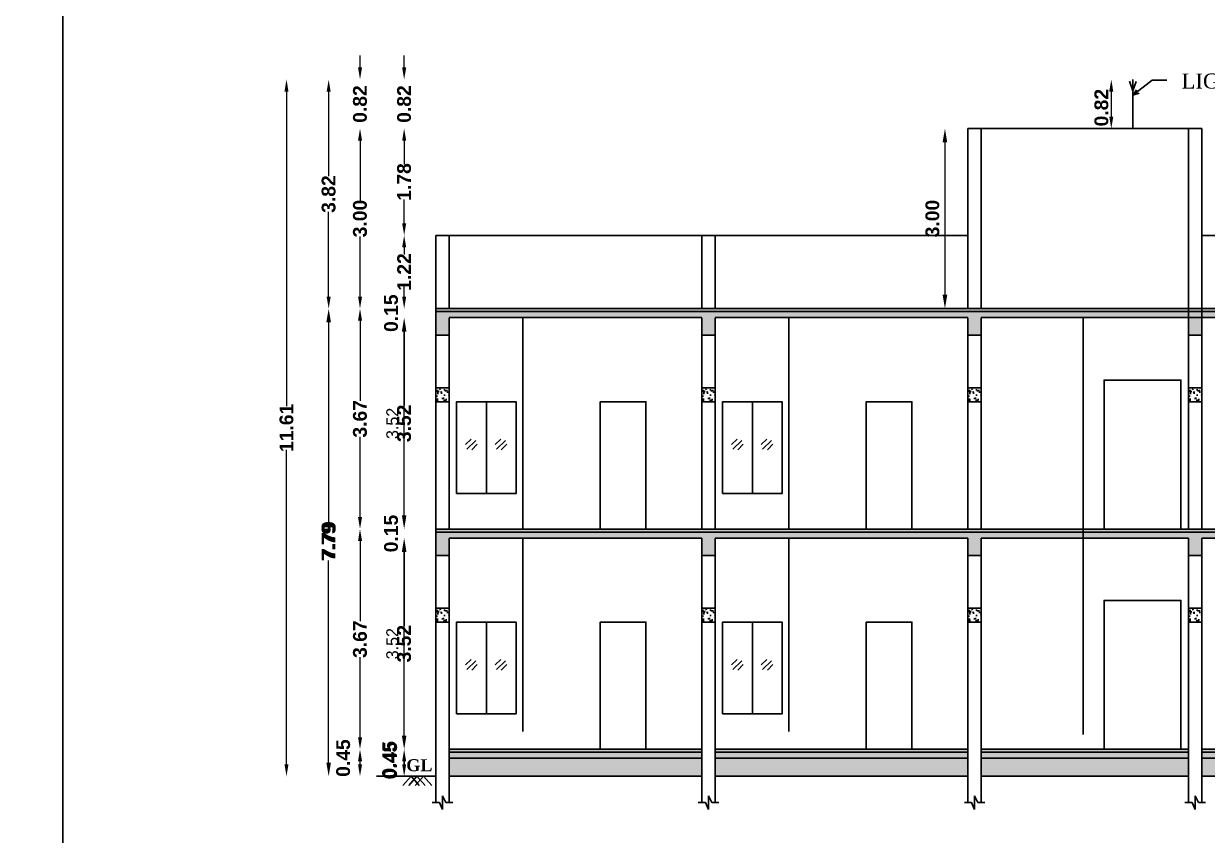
# Model space of a CAD drawing. Header units: metres. Extents: x 515 to 706, y -4 to 163.
# Drawn here: x 641.97 to 661.68, y 123.64 to 137.16 of the extents above; entities that cross this region are included whole.
import ezdxf

# ---------------------------------------------------------------- set-up
doc = ezdxf.new("R2010")
doc.units = ezdxf.units.M
doc.header["$MEASUREMENT"] = 0
doc.layers.add('BLK_4_FLR_0_REGULAR_ROOM_1', color=3, linetype='Continuous')
doc.layers.add('BLK_4_FLR_1_REGULAR_ROOM_1', color=3, linetype='Continuous')
doc.layers.add('BLK_4_HT_OF_BLDG', color=4, linetype='Continuous', lineweight=30)
doc.layers.add('BLK_4_PLINTH_HEIGHT', color=4, linetype='Continuous', lineweight=30)
doc.styles.add('ARIAL', font='arialbd.ttf', dxfattribs={"height": 0.23})
doc.styles.add('working', font='arialbd.ttf', dxfattribs={"height": 0.23})
doc.dimstyles.new('new model', dxfattribs={"dimtxt": 0.23, "dimasz": 0.2, "dimexe": 0.1, "dimexo": 0.1, "dimgap": 0, "dimtad": 0, "dimzin": 1, "dimdsep": 46, "dimtxsty": 'working', "dimcen": 0.09, "dimse1": 1, "dimse2": 1, "dimclrd": 256, "dimclrt": 256, "dimadec": 1, "dimazin": 0, "dimtfac": 1, "dimtofl": 0, "dimtmove": 0, "dimatfit": 3, "dimfxl": 0, "dimtolj": 1, "dimtzin": 0, "dimlwd": -1, "dimlwe": -1, "dimarcsym": 0})
doc.dimstyles.new('OPEN SPACE', dxfattribs={"dimtxt": 0.23, "dimasz": 0.23, "dimexe": 0.1875, "dimexo": 0.0625, "dimgap": 0.09, "dimtad": 3, "dimzin": 0, "dimdsep": 46, "dimtxsty": 'ARIAL', "dimcen": 0.09, "dimse1": 1, "dimse2": 1, "dimclrd": 256, "dimclre": 256, "dimadec": 0, "dimazin": 0, "dimtfac": 0.5, "dimtix": 1, "dimtmove": 0, "dimatfit": 3, "dimfxl": 0, "dimtolj": 1, "dimtzin": 0, "dimarcsym": 0})
doc.dimstyles.new('Standard$0', dxfattribs={"dimtxt": 0.2, "dimasz": 0.23, "dimexe": 0.1805, "dimexo": 0.0625, "dimgap": 0.0955, "dimtad": 1, "dimzin": 0, "dimdsep": 46, "dimtxsty": 'Standard', "dimcen": 0, "dimdle": 440, "dimse1": 1, "dimse2": 1, "dimclrd": 256, "dimclrt": 256, "dimadec": 0, "dimazin": 0, "dimtfac": 1, "dimtofl": 0, "dimtmove": 0, "dimatfit": 3, "dimfxl": 0, "dimtolj": 1, "dimarcsym": 0})

# ---------------------------------------------------------------- blocks, each defined once
blk = doc.blocks.new('*D140')
at = {"layer": 'BLK_4_HT_OF_BLDG', "color": 5, "lineweight": -2}
for p, q in [((647.046, 132.185), (647.046, 128.947)), ((647.046, 124.853), (647.046, 128.171))]:
    blk.add_line(p, q, dxfattribs=at)
at = {"layer": 'BLK_4_HT_OF_BLDG', "color": 5, "lineweight": 40}
for points in [[(647.084, 132.185), (647.007, 132.185), (647.046, 132.415)], [(647.084, 124.853), (647.008, 124.853), (647.046, 124.623)]]:
    blk.add_solid(points, dxfattribs=at)
at = {"layer": 'Defpoints', "color": 0, "lineweight": 40}
for p in [(647.046, 132.415), (649.054, 132.415), (649.054, 124.623)]:
    blk.add_point(p, dxfattribs=at)
at = {"layer": 'BLK_4_HT_OF_BLDG', "color": 5, "insert": (647.046, 128.559), "char_height": 0.23, "attachment_point": 5, "rotation": 90.002, "style": 'ARIAL'}
blk.add_mtext('\\A1;7.79', dxfattribs=at)
blk = doc.blocks.new('*D141')
at = {"layer": 'BLK_4_PLINTH_HEIGHT'}
blk.add_line((648.303, 124.823), (648.303, 124.873), dxfattribs=at)
at = {"layer": 'BLK_4_PLINTH_HEIGHT', "lineweight": 40}
for points in [[(648.27, 124.873), (648.336, 124.873), (648.303, 125.073)], [(648.27, 124.823), (648.336, 124.823), (648.303, 124.623)]]:
    blk.add_solid(points, dxfattribs=at)
at = {"layer": 'Defpoints', "color": 0, "lineweight": 40}
for p in [(648.303, 125.073), (649.054, 125.073), (649.054, 124.623)]:
    blk.add_point(p, dxfattribs=at)
at = {"layer": 'BLK_4_PLINTH_HEIGHT', "lineweight": 30, "insert": (648.055, 124.898), "char_height": 0.23, "attachment_point": 5, "rotation": 90, "style": 'working'}
blk.add_mtext('\\A1;0.45', dxfattribs=at)
blk = doc.blocks.new('*D31')
at = {"layer": 'BLK_4_FLR_0_REGULAR_ROOM_1', "lineweight": -2}
blk.add_line((648.303, 125.303), (648.303, 128.363), dxfattribs=at)
at = {"layer": 'BLK_4_FLR_0_REGULAR_ROOM_1', "lineweight": 40}
for points in [[(648.265, 128.363), (648.341, 128.363), (648.303, 128.593)], [(648.265, 125.303), (648.341, 125.303), (648.303, 125.073)]]:
    blk.add_solid(points, dxfattribs=at)
at = {"layer": 'Defpoints', "color": 0, "lineweight": 40}
for p in [(648.303, 128.593), (648.303, 128.593), (648.303, 125.073)]:
    blk.add_point(p, dxfattribs=at)
at = {"layer": 'BLK_4_FLR_0_REGULAR_ROOM_1', "lineweight": 30, "insert": (648.107, 126.833), "char_height": 0.2, "attachment_point": 5, "rotation": 90}
blk.add_mtext('\\A1;3.52', dxfattribs=at)
blk = doc.blocks.new('*D32')
at = {"layer": 'BLK_4_FLR_1_REGULAR_ROOM_1', "lineweight": -2}
blk.add_line((648.303, 128.973), (648.303, 132.033), dxfattribs=at)
at = {"layer": 'BLK_4_FLR_1_REGULAR_ROOM_1', "lineweight": 40}
for points in [[(648.265, 132.033), (648.341, 132.033), (648.303, 132.263)], [(648.265, 128.973), (648.341, 128.973), (648.303, 128.743)]]:
    blk.add_solid(points, dxfattribs=at)
at = {"layer": 'Defpoints', "color": 0, "lineweight": 40}
for p in [(648.303, 132.263), (648.303, 132.263), (648.303, 128.743)]:
    blk.add_point(p, dxfattribs=at)
at = {"layer": 'BLK_4_FLR_1_REGULAR_ROOM_1', "lineweight": 30, "insert": (648.107, 130.503), "char_height": 0.2, "attachment_point": 5, "rotation": 90}
blk.add_mtext('\\A1;3.52', dxfattribs=at)
blk = doc.blocks.new('*D805')
blk.add_line((660.079, 136.032), (660.079, 135.615))
at = {"lineweight": 40}
for points in [[(660.045, 136.032), (660.112, 136.032), (660.079, 136.232)], [(660.045, 135.615), (660.112, 135.615), (660.079, 135.415)]]:
    blk.add_solid(points, dxfattribs=at)
at = {"layer": 'Defpoints', "color": 0, "lineweight": 40}
for p in [(660.437, 136.232), (660.079, 135.415), (660.437, 135.415)]:
    blk.add_point(p, dxfattribs=at)
at = {"lineweight": 30, "insert": (659.915, 135.763), "char_height": 0.23, "attachment_point": 5, "rotation": 90, "style": 'working'}
blk.add_mtext('\\A1;0.82', dxfattribs=at)
blk = doc.blocks.new('*D806')
blk.add_line((648.303, 124.823), (648.303, 124.873))
at = {"lineweight": 40}
for points in [[(648.27, 124.873), (648.337, 124.873), (648.303, 125.073)], [(648.27, 124.823), (648.337, 124.823), (648.303, 124.623)]]:
    blk.add_solid(points, dxfattribs=at)
at = {"layer": 'Defpoints', "color": 0, "lineweight": 40}
for p in [(648.303, 125.073), (649.055, 125.073), (649.055, 124.623)]:
    blk.add_point(p, dxfattribs=at)
at = {"lineweight": 30, "insert": (648.071, 124.885), "char_height": 0.23, "attachment_point": 5, "rotation": 90, "style": 'working'}
blk.add_mtext('\\A1;0.45', dxfattribs=at)
blk = doc.blocks.new('*D807')
for p, q in [((648.303, 128.393), (648.303, 127.132)), ((648.303, 125.273), (648.303, 126.535))]:
    blk.add_line(p, q)
at = {"lineweight": 40}
for points in [[(648.27, 128.393), (648.337, 128.393), (648.303, 128.593)], [(648.27, 125.273), (648.337, 125.273), (648.303, 125.073)]]:
    blk.add_solid(points, dxfattribs=at)
at = {"layer": 'Defpoints', "color": 0, "lineweight": 40}
for p in [(648.303, 128.593), (649.055, 128.593), (649.055, 125.073)]:
    blk.add_point(p, dxfattribs=at)
at = {"lineweight": 30, "insert": (648.303, 126.833), "char_height": 0.23, "attachment_point": 5, "rotation": 90, "style": 'working'}
blk.add_mtext('\\A1;3.52', dxfattribs=at)
blk = doc.blocks.new('*D808')
for p, q in [((648.303, 128.943), (648.303, 129.143)), ((648.303, 128.393), (648.303, 128.193))]:
    blk.add_line(p, q)
at = {"lineweight": 40}
for points in [[(648.27, 128.943), (648.337, 128.943), (648.303, 128.743)], [(648.27, 128.393), (648.337, 128.393), (648.303, 128.593)]]:
    blk.add_solid(points, dxfattribs=at)
at = {"layer": 'Defpoints', "color": 0, "lineweight": 40}
for p in [(648.303, 128.743), (648.831, 128.743), (649.055, 128.593)]:
    blk.add_point(p, dxfattribs=at)
at = {"lineweight": 30, "insert": (648.086, 128.668), "char_height": 0.23, "attachment_point": 5, "rotation": 90, "style": 'working'}
blk.add_mtext('\\A1;0.15', dxfattribs=at)
blk = doc.blocks.new('*D809')
for p, q in [((648.303, 132.063), (648.303, 130.802)), ((648.303, 128.943), (648.303, 130.205))]:
    blk.add_line(p, q)
at = {"lineweight": 40}
for points in [[(648.27, 132.063), (648.337, 132.063), (648.303, 132.263)], [(648.27, 128.943), (648.337, 128.943), (648.303, 128.743)]]:
    blk.add_solid(points, dxfattribs=at)
at = {"layer": 'Defpoints', "color": 0, "lineweight": 40}
for p in [(648.303, 132.263), (649.055, 132.263), (648.831, 128.743)]:
    blk.add_point(p, dxfattribs=at)
at = {"lineweight": 30, "insert": (648.303, 130.503), "char_height": 0.23, "attachment_point": 5, "rotation": 90, "style": 'working'}
blk.add_mtext('\\A1;3.52', dxfattribs=at)
blk = doc.blocks.new('*D810')
for p, q in [((648.303, 132.615), (648.303, 132.815)), ((648.303, 132.063), (648.303, 131.863))]:
    blk.add_line(p, q)
at = {"lineweight": 40}
for points in [[(648.27, 132.615), (648.337, 132.615), (648.303, 132.415)], [(648.27, 132.063), (648.337, 132.063), (648.303, 132.263)]]:
    blk.add_solid(points, dxfattribs=at)
at = {"layer": 'Defpoints', "color": 0, "lineweight": 40}
for p in [(648.303, 132.415), (649.055, 132.415), (649.055, 132.263)]:
    blk.add_point(p, dxfattribs=at)
at = {"lineweight": 30, "insert": (648.086, 132.339), "char_height": 0.23, "attachment_point": 5, "rotation": 90, "style": 'working'}
blk.add_mtext('\\A1;0.15', dxfattribs=at)
blk = doc.blocks.new('*D811')
for p, q in [((648.303, 133.435), (648.303, 133.317)), ((648.303, 132.615), (648.303, 132.733))]:
    blk.add_line(p, q)
at = {"lineweight": 40}
for points in [[(648.27, 133.435), (648.337, 133.435), (648.303, 133.635)], [(648.27, 132.615), (648.337, 132.615), (648.303, 132.415)]]:
    blk.add_solid(points, dxfattribs=at)
at = {"layer": 'Defpoints', "color": 0, "lineweight": 40}
for p in [(648.303, 133.635), (649.055, 133.635), (649.055, 132.415)]:
    blk.add_point(p, dxfattribs=at)
at = {"lineweight": 30, "insert": (648.303, 133.025), "char_height": 0.23, "attachment_point": 5, "rotation": 90, "style": 'working'}
blk.add_mtext('\\A1;1.22', dxfattribs=at)
blk = doc.blocks.new('*D812')
for p, q in [((648.303, 135.215), (648.303, 134.818)), ((648.303, 133.835), (648.303, 134.232))]:
    blk.add_line(p, q)
at = {"lineweight": 40}
for points in [[(648.27, 135.215), (648.337, 135.215), (648.303, 135.415)], [(648.27, 133.835), (648.337, 133.835), (648.303, 133.635)]]:
    blk.add_solid(points, dxfattribs=at)
at = {"layer": 'Defpoints', "color": 0, "lineweight": 40}
for p in [(648.303, 135.415), (657.691, 135.415), (649.055, 133.635)]:
    blk.add_point(p, dxfattribs=at)
at = {"lineweight": 30, "insert": (648.303, 134.525), "char_height": 0.23, "attachment_point": 5, "rotation": 90, "style": 'working'}
blk.add_mtext('\\A1;1.78', dxfattribs=at)
blk = doc.blocks.new('*D813')
for p, q in [((648.303, 136.432), (648.303, 136.632)), ((648.303, 135.215), (648.303, 135.015))]:
    blk.add_line(p, q)
at = {"lineweight": 40}
for points in [[(648.27, 136.432), (648.337, 136.432), (648.303, 136.232)], [(648.27, 135.215), (648.337, 135.215), (648.303, 135.415)]]:
    blk.add_solid(points, dxfattribs=at)
at = {"layer": 'Defpoints', "color": 0, "lineweight": 40}
for p in [(648.303, 136.232), (660.437, 136.232), (657.691, 135.415)]:
    blk.add_point(p, dxfattribs=at)
at = {"lineweight": 30, "insert": (648.303, 135.823), "char_height": 0.23, "attachment_point": 5, "rotation": 90, "style": 'working'}
blk.add_mtext('\\A1;0.82', dxfattribs=at)
blk = doc.blocks.new('*D814')
blk.add_line((647.568, 124.823), (647.568, 124.873))
at = {"lineweight": 40}
for points in [[(647.535, 124.873), (647.602, 124.873), (647.568, 125.073)], [(647.535, 124.823), (647.602, 124.823), (647.568, 124.623)]]:
    blk.add_solid(points, dxfattribs=at)
at = {"layer": 'Defpoints', "color": 0, "lineweight": 40}
for p in [(647.568, 125.073), (657.915, 125.073), (657.915, 124.623)]:
    blk.add_point(p, dxfattribs=at)
at = {"lineweight": 30, "insert": (647.288, 124.927), "char_height": 0.23, "attachment_point": 5, "rotation": 90, "style": 'working'}
blk.add_mtext('\\A1;0.45', dxfattribs=at)
blk = doc.blocks.new('*D815')
for p, q in [((647.568, 128.543), (647.568, 127.208)), ((647.568, 125.273), (647.568, 126.609))]:
    blk.add_line(p, q)
at = {"lineweight": 40}
for points in [[(647.535, 128.543), (647.602, 128.543), (647.568, 128.743)], [(647.535, 125.273), (647.602, 125.273), (647.568, 125.073)]]:
    blk.add_solid(points, dxfattribs=at)
at = {"layer": 'Defpoints', "color": 0, "lineweight": 40}
for p in [(647.568, 128.743), (649.055, 128.743), (657.915, 125.073)]:
    blk.add_point(p, dxfattribs=at)
at = {"lineweight": 30, "insert": (647.568, 126.908), "char_height": 0.23, "attachment_point": 5, "rotation": 90, "style": 'working'}
blk.add_mtext('\\A1;3.67', dxfattribs=at)
blk = doc.blocks.new('*D816')
for p, q in [((647.568, 132.215), (647.568, 130.879)), ((647.568, 128.943), (647.568, 130.28))]:
    blk.add_line(p, q)
at = {"lineweight": 40}
for points in [[(647.535, 132.215), (647.602, 132.215), (647.568, 132.415)], [(647.535, 128.943), (647.602, 128.943), (647.568, 128.743)]]:
    blk.add_solid(points, dxfattribs=at)
at = {"layer": 'Defpoints', "color": 0, "lineweight": 40}
for p in [(647.568, 132.415), (649.055, 132.415), (649.055, 128.743)]:
    blk.add_point(p, dxfattribs=at)
at = {"lineweight": 30, "insert": (647.568, 130.579), "char_height": 0.23, "attachment_point": 5, "rotation": 90, "style": 'working'}
blk.add_mtext('\\A1;3.67', dxfattribs=at)
blk = doc.blocks.new('*D817')
for p, q in [((647.568, 135.215), (647.568, 134.214)), ((647.568, 132.615), (647.568, 133.616))]:
    blk.add_line(p, q)
at = {"lineweight": 40}
for points in [[(647.535, 135.215), (647.602, 135.215), (647.568, 135.415)], [(647.535, 132.615), (647.602, 132.615), (647.568, 132.415)]]:
    blk.add_solid(points, dxfattribs=at)
at = {"layer": 'Defpoints', "color": 0, "lineweight": 40}
for p in [(647.568, 135.415), (657.691, 135.415), (649.055, 132.415)]:
    blk.add_point(p, dxfattribs=at)
at = {"lineweight": 30, "insert": (647.568, 133.915), "char_height": 0.23, "attachment_point": 5, "rotation": 90, "style": 'working'}
blk.add_mtext('\\A1;3.00', dxfattribs=at)
blk = doc.blocks.new('*D818')
for p, q in [((647.568, 136.432), (647.568, 136.632)), ((647.568, 135.215), (647.568, 135.015))]:
    blk.add_line(p, q)
at = {"lineweight": 40}
for points in [[(647.535, 136.432), (647.602, 136.432), (647.568, 136.232)], [(647.535, 135.215), (647.602, 135.215), (647.568, 135.415)]]:
    blk.add_solid(points, dxfattribs=at)
at = {"layer": 'Defpoints', "color": 0, "lineweight": 40}
for p in [(647.568, 136.232), (660.437, 136.232), (657.691, 135.415)]:
    blk.add_point(p, dxfattribs=at)
at = {"lineweight": 30, "insert": (647.568, 135.823), "char_height": 0.23, "attachment_point": 5, "rotation": 90, "style": 'working'}
blk.add_mtext('\\A1;0.82', dxfattribs=at)
blk = doc.blocks.new('*D597')
for p, q in [((647.046, 132.215), (647.046, 128.818)), ((647.046, 124.823), (647.046, 128.221))]:
    blk.add_line(p, q)
at = {"lineweight": 40}
for points in [[(647.013, 132.215), (647.079, 132.215), (647.046, 132.415)], [(647.013, 124.823), (647.079, 124.823), (647.046, 124.623)]]:
    blk.add_solid(points, dxfattribs=at)
at = {"layer": 'Defpoints', "color": 0, "lineweight": 40}
for p in [(649.055, 132.415), (647.046, 124.623), (649.055, 124.623)]:
    blk.add_point(p, dxfattribs=at)
at = {"lineweight": 30, "insert": (647.046, 128.519), "char_height": 0.23, "attachment_point": 5, "rotation": 90, "style": 'working'}
blk.add_mtext('\\A1;7.79', dxfattribs=at)
blk = doc.blocks.new('*D819')
for p, q in [((647.046, 136.032), (647.046, 134.622)), ((647.046, 132.615), (647.046, 134.025))]:
    blk.add_line(p, q)
at = {"lineweight": 40}
for points in [[(647.013, 136.032), (647.079, 136.032), (647.046, 136.232)], [(647.013, 132.615), (647.079, 132.615), (647.046, 132.415)]]:
    blk.add_solid(points, dxfattribs=at)
at = {"layer": 'Defpoints', "color": 0, "lineweight": 40}
for p in [(660.079, 136.232), (647.046, 132.415), (657.691, 132.415)]:
    blk.add_point(p, dxfattribs=at)
at = {"lineweight": 30, "insert": (647.046, 134.323), "char_height": 0.23, "attachment_point": 5, "rotation": 90, "style": 'working'}
blk.add_mtext('\\A1;3.82', dxfattribs=at)
blk = doc.blocks.new('*D820')
for p, q in [((646.344, 136.032), (646.344, 130.791)), ((646.344, 124.823), (646.344, 130.064))]:
    blk.add_line(p, q)
at = {"lineweight": 40}
for points in [[(646.31, 136.032), (646.377, 136.032), (646.344, 136.232)], [(646.31, 124.823), (646.377, 124.823), (646.344, 124.623)]]:
    blk.add_solid(points, dxfattribs=at)
at = {"layer": 'Defpoints', "color": 0, "lineweight": 40}
for p in [(660.437, 136.232), (646.344, 124.623), (660.437, 124.623)]:
    blk.add_point(p, dxfattribs=at)
at = {"lineweight": 30, "insert": (646.344, 130.428), "char_height": 0.23, "attachment_point": 5, "rotation": 90, "style": 'working'}
blk.add_mtext('\\A1;11.61', dxfattribs=at)
blk = doc.blocks.new('*D397')
at = {"lineweight": -2}
blk.add_line((657.309, 135.185), (657.309, 132.645), dxfattribs=at)
at = {"lineweight": 40}
for points in [[(657.27, 135.185), (657.347, 135.185), (657.309, 135.415)], [(657.27, 132.645), (657.347, 132.645), (657.309, 132.415)]]:
    blk.add_solid(points, dxfattribs=at)
at = {"layer": 'Defpoints', "color": 0, "lineweight": 40}
for p in [(657.691, 135.415), (657.309, 132.415), (657.691, 132.415)]:
    blk.add_point(p, dxfattribs=at)
at = {"color": 0, "lineweight": 30, "insert": (657.101, 133.915), "char_height": 0.23, "attachment_point": 5, "rotation": 90, "style": 'ARIAL'}
blk.add_mtext('\\A1;3.00', dxfattribs=at)

msp = doc.modelspace()

# ---------------------------------------------------------------- hatches: boundary and pattern name
at = {"lineweight": 30}
h = msp.add_hatch(color=256, dxfattribs=at)
h.dxf.hatch_style = 1
h.paths.add_polyline_path([(670.44837, 132.41499), (648.83105, 132.41499), (648.83105, 132.36499), (670.44837, 132.36499)])
h = msp.add_hatch(dxfattribs=at)
h.set_pattern_fill('AR-CONC', color=256, scale=0.001, style=0)
h.set_pattern_definition([(50, (-143.76198, 129.03788), (0.18218467, -0.015939086), [0.01905, -0.20955]), (355, (-143.76198, 129.03788), (-0.03524342, 0.191056845), [0.01524, -0.167640584]), (100.451445, (-143.7468, 129.03655), (0.146941247, 0.175117752), [0.01619001, -0.178090245]), (46.1842, (-143.76198, 129.08868), (0.27107904, -0.04204233), [0.028575, -0.314325]), (96.635558, (-143.7394, 129.08518), (0.23740413, 0.247426125), [0.02428502, -0.26713561]), (351.18415, (-143.76198, 129.08868), (0.23740413, 0.24742612), [0.02285997, -0.25145973]), (21, (-143.73658, 129.07598), (0.15161439, -0.102265198), [0.01905, -0.20955]), (326, (-143.73658, 129.07598), (0.06180203, 0.184187966), [0.01524, -0.16764]), (71.451445, (-143.72395, 129.06746), (0.21341642, 0.08192277), [0.01619001, -0.178089938]), (37.5, (-143.76198, 129.03788), (0.003088603, 0.084555039), [0, -0.165608, 0, -0.17018, 0, -0.168275]), (7.5, (-143.76198, 129.03788), (0.066819663, 0.100180575), [0, -0.097028, 0, -0.161798, 0, -0.064135]), (327.5, (-143.81862, 129.03788), (0.135590595, -0.005728744), [0, -0.0635, 0, -0.19812, 0, -0.26289]), (317.5, (-143.84402, 129.03788), (0.148129181, 0.025426491), [0, -0.08255, 0, -0.131572, 0, -0.18669])])
h.paths.add_polyline_path([(653.48467, 132.26499), (657.69105, 132.26499), (657.69105, 131.97151), (657.91467, 131.97151), (657.91467, 132.26499), (661.36475, 132.26499), (661.36475, 131.97151), (661.58837, 131.97151), (661.58837, 132.26499), (665.79475, 132.26499), (665.79475, 131.97151), (666.01837, 131.97151), (666.01837, 132.26499), (670.22475, 132.26499), (670.22475, 131.97151), (670.44837, 131.97151), (670.44837, 132.36499), (648.83105, 132.36499), (648.83105, 131.97151), (649.05467, 131.97151), (649.05467, 132.26499), (653.26105, 132.26499), (653.26105, 131.97151), (653.48467, 131.97151)])
h = msp.add_hatch(dxfattribs=at)
h.set_pattern_fill('AR-CONC', color=256, scale=0.001, style=0)
h.set_pattern_definition([(50, (-165.15568, 128.74114), (0.18218467, -0.015939086), [0.01905, -0.20955]), (355, (-165.15568, 128.74114), (-0.03524342, 0.191056845), [0.01524, -0.167640584]), (100.451445, (-165.1405, 128.73981), (0.146941247, 0.175117752), [0.01619001, -0.178090245]), (46.1842, (-165.15568, 128.79194), (0.27107904, -0.04204233), [0.028575, -0.314325]), (96.635558, (-165.1331, 128.78844), (0.23740413, 0.247426125), [0.02428502, -0.26713561]), (351.18415, (-165.15568, 128.79194), (0.23740413, 0.24742612), [0.02285997, -0.25145973]), (21, (-165.13028, 128.77924), (0.15161439, -0.102265198), [0.01905, -0.20955]), (326, (-165.13028, 128.77924), (0.06180203, 0.184187966), [0.01524, -0.16764]), (71.451445, (-165.11764, 128.77072), (0.21341642, 0.08192277), [0.01619001, -0.178089938]), (37.5, (-165.15568, 128.74114), (0.003088603, 0.084555039), [0, -0.165608, 0, -0.17018, 0, -0.168275]), (7.5, (-165.15568, 128.74114), (0.066819663, 0.100180575), [0, -0.097028, 0, -0.161798, 0, -0.064135]), (327.5, (-165.21232, 128.74114), (0.135590595, -0.005728744), [0, -0.0635, 0, -0.19812, 0, -0.26289]), (317.5, (-165.23772, 128.74114), (0.148129181, 0.025426491), [0, -0.08255, 0, -0.131572, 0, -0.18669])])
h.paths.add_polyline_path([(648.83105, 130.86324), (649.05467, 130.86324), (649.05467, 131.09324), (648.83105, 131.09324)])
h = msp.add_hatch(dxfattribs=at)
h.set_pattern_fill('AR-CONC', color=256, scale=0.001, style=0)
h.set_pattern_definition([(50, (-160.72568, 128.74114), (0.18218467, -0.015939086), [0.01905, -0.20955]), (355, (-160.72568, 128.74114), (-0.03524342, 0.191056845), [0.01524, -0.167640584]), (100.451445, (-160.7105, 128.73981), (0.146941247, 0.175117752), [0.01619001, -0.178090245]), (46.1842, (-160.72568, 128.79194), (0.27107904, -0.04204233), [0.028575, -0.314325]), (96.635558, (-160.7031, 128.78844), (0.23740413, 0.247426125), [0.02428502, -0.26713561]), (351.18415, (-160.72568, 128.79194), (0.23740413, 0.24742612), [0.02285997, -0.25145973]), (21, (-160.70028, 128.77924), (0.15161439, -0.102265198), [0.01905, -0.20955]), (326, (-160.70028, 128.77924), (0.06180203, 0.184187966), [0.01524, -0.16764]), (71.451445, (-160.68764, 128.77072), (0.21341642, 0.08192277), [0.01619001, -0.178089938]), (37.5, (-160.72568, 128.74114), (0.003088603, 0.084555039), [0, -0.165608, 0, -0.17018, 0, -0.168275]), (7.5, (-160.72568, 128.74114), (0.066819663, 0.100180575), [0, -0.097028, 0, -0.161798, 0, -0.064135]), (327.5, (-160.78232, 128.74114), (0.135590595, -0.005728744), [0, -0.0635, 0, -0.19812, 0, -0.26289]), (317.5, (-160.80772, 128.74114), (0.148129181, 0.025426491), [0, -0.08255, 0, -0.131572, 0, -0.18669])])
h.paths.add_polyline_path([(653.26105, 130.86324), (653.48467, 130.86324), (653.48467, 131.09324), (653.26105, 131.09324)])
h = msp.add_hatch(dxfattribs=at)
h.set_pattern_fill('AR-CONC', color=256, scale=0.001, style=0)
h.set_pattern_definition([(50, (-156.29568, 128.74114), (0.18218467, -0.015939086), [0.01905, -0.20955]), (355, (-156.29568, 128.74114), (-0.03524342, 0.191056845), [0.01524, -0.167640584]), (100.451445, (-156.2805, 128.73981), (0.146941247, 0.175117752), [0.01619001, -0.178090245]), (46.1842, (-156.29568, 128.79194), (0.27107904, -0.04204233), [0.028575, -0.314325]), (96.635558, (-156.2731, 128.78844), (0.23740413, 0.247426125), [0.02428502, -0.26713561]), (351.18415, (-156.29568, 128.79194), (0.23740413, 0.24742612), [0.02285997, -0.25145973]), (21, (-156.27028, 128.77924), (0.15161439, -0.102265198), [0.01905, -0.20955]), (326, (-156.27028, 128.77924), (0.06180203, 0.184187966), [0.01524, -0.16764]), (71.451445, (-156.25764, 128.77072), (0.21341642, 0.08192277), [0.01619001, -0.178089938]), (37.5, (-156.29568, 128.74114), (0.003088603, 0.084555039), [0, -0.165608, 0, -0.17018, 0, -0.168275]), (7.5, (-156.29568, 128.74114), (0.066819663, 0.100180575), [0, -0.097028, 0, -0.161798, 0, -0.064135]), (327.5, (-156.35232, 128.74114), (0.135590595, -0.005728744), [0, -0.0635, 0, -0.19812, 0, -0.26289]), (317.5, (-156.37772, 128.74114), (0.148129181, 0.025426491), [0, -0.08255, 0, -0.131572, 0, -0.18669])])
h.paths.add_polyline_path([(657.69105, 130.86324), (657.91467, 130.86324), (657.91467, 131.09324), (657.69105, 131.09324)])
h = msp.add_hatch(dxfattribs=at)
h.set_pattern_fill('AR-CONC', color=256, scale=0.001, style=0)
h.set_pattern_definition([(50, (-152.62198, 128.74114), (0.18218467, -0.015939086), [0.01905, -0.20955]), (355, (-152.62198, 128.74114), (-0.03524342, 0.191056845), [0.01524, -0.167640584]), (100.451445, (-152.6068, 128.73981), (0.146941247, 0.175117752), [0.01619001, -0.178090245]), (46.1842, (-152.62198, 128.79194), (0.27107904, -0.04204233), [0.028575, -0.314325]), (96.635558, (-152.5994, 128.78844), (0.23740413, 0.247426125), [0.02428502, -0.26713561]), (351.18415, (-152.62198, 128.79194), (0.23740413, 0.24742612), [0.02285997, -0.25145973]), (21, (-152.59658, 128.77924), (0.15161439, -0.102265198), [0.01905, -0.20955]), (326, (-152.59658, 128.77924), (0.06180203, 0.184187966), [0.01524, -0.16764]), (71.451445, (-152.58395, 128.77072), (0.21341642, 0.08192277), [0.01619001, -0.178089938]), (37.5, (-152.62198, 128.74114), (0.003088603, 0.084555039), [0, -0.165608, 0, -0.17018, 0, -0.168275]), (7.5, (-152.62198, 128.74114), (0.066819663, 0.100180575), [0, -0.097028, 0, -0.161798, 0, -0.064135]), (327.5, (-152.67862, 128.74114), (0.135590595, -0.005728744), [0, -0.0635, 0, -0.19812, 0, -0.26289]), (317.5, (-152.70402, 128.74114), (0.148129181, 0.025426491), [0, -0.08255, 0, -0.131572, 0, -0.18669])])
h.paths.add_polyline_path([(661.36475, 130.86324), (661.58837, 130.86324), (661.58837, 131.09324), (661.36475, 131.09324)])
h = msp.add_hatch(color=256, dxfattribs=at)
h.dxf.hatch_style = 1
h.paths.add_polyline_path([(670.44837, 128.74324), (648.83105, 128.74324), (648.83105, 128.69324), (670.44837, 128.69324)])
h = msp.add_hatch(dxfattribs=at)
h.set_pattern_fill('AR-CONC', color=256, scale=0.001, style=0)
h.set_pattern_definition([(50, (-143.76198, 125.36613), (0.18218467, -0.015939086), [0.01905, -0.20955]), (355, (-143.76198, 125.36613), (-0.03524342, 0.191056845), [0.01524, -0.167640584]), (100.451445, (-143.7468, 125.3648), (0.146941247, 0.175117752), [0.01619001, -0.178090245]), (46.1842, (-143.76198, 125.41693), (0.27107904, -0.04204233), [0.028575, -0.314325]), (96.635558, (-143.7394, 125.41343), (0.23740413, 0.247426125), [0.02428502, -0.26713561]), (351.18415, (-143.76198, 125.41693), (0.23740413, 0.24742612), [0.02285997, -0.25145973]), (21, (-143.73658, 125.40423), (0.15161439, -0.102265198), [0.01905, -0.20955]), (326, (-143.73658, 125.40423), (0.06180203, 0.184187966), [0.01524, -0.16764]), (71.451445, (-143.72395, 125.39571), (0.21341642, 0.08192277), [0.01619001, -0.178089938]), (37.5, (-143.76198, 125.36613), (0.003088603, 0.084555039), [0, -0.165608, 0, -0.17018, 0, -0.168275]), (7.5, (-143.76198, 125.36613), (0.066819663, 0.100180575), [0, -0.097028, 0, -0.161798, 0, -0.064135]), (327.5, (-143.81862, 125.36613), (0.135590595, -0.005728744), [0, -0.0635, 0, -0.19812, 0, -0.26289]), (317.5, (-143.84402, 125.36613), (0.148129181, 0.025426491), [0, -0.08255, 0, -0.131572, 0, -0.18669])])
h.paths.add_polyline_path([(653.26105, 128.29976), (653.48467, 128.29976), (653.48467, 128.59324), (657.69105, 128.59324), (657.69105, 128.29976), (657.91467, 128.29976), (657.91467, 128.59324), (661.36475, 128.59324), (661.36475, 128.29976), (661.58837, 128.29976), (661.58837, 128.59324), (665.79475, 128.59324), (665.79475, 128.29976), (666.01837, 128.29976), (666.01837, 128.59324), (670.22475, 128.59324), (670.22475, 128.29976), (670.44837, 128.29976), (670.44837, 128.69324), (648.83105, 128.69324), (648.83105, 128.29976), (649.05467, 128.29976), (649.05467, 128.59324), (653.26105, 128.59324)])
h = msp.add_hatch(dxfattribs=at)
h.set_pattern_fill('AR-CONC', color=256, scale=0.001, style=0)
h.set_pattern_definition([(50, (-165.15568, 125.07114), (0.18218467, -0.015939086), [0.01905, -0.20955]), (355, (-165.15568, 125.07114), (-0.03524342, 0.191056845), [0.01524, -0.167640584]), (100.451445, (-165.1405, 125.06981), (0.146941247, 0.175117752), [0.01619001, -0.178090245]), (46.1842, (-165.15568, 125.12194), (0.27107904, -0.04204233), [0.028575, -0.314325]), (96.635558, (-165.1331, 125.11844), (0.23740413, 0.247426125), [0.02428502, -0.26713561]), (351.18415, (-165.15568, 125.12194), (0.23740413, 0.24742612), [0.02285997, -0.25145973]), (21, (-165.13028, 125.10924), (0.15161439, -0.102265198), [0.01905, -0.20955]), (326, (-165.13028, 125.10924), (0.06180203, 0.184187966), [0.01524, -0.16764]), (71.451445, (-165.11764, 125.10072), (0.21341642, 0.08192277), [0.01619001, -0.178089938]), (37.5, (-165.15568, 125.07114), (0.003088603, 0.084555039), [0, -0.165608, 0, -0.17018, 0, -0.168275]), (7.5, (-165.15568, 125.07114), (0.066819663, 0.100180575), [0, -0.097028, 0, -0.161798, 0, -0.064135]), (327.5, (-165.21232, 125.07114), (0.135590595, -0.005728744), [0, -0.0635, 0, -0.19812, 0, -0.26289]), (317.5, (-165.23772, 125.07114), (0.148129181, 0.025426491), [0, -0.08255, 0, -0.131572, 0, -0.18669])])
h.paths.add_polyline_path([(648.83105, 127.19324), (649.05467, 127.19324), (649.05467, 127.42324), (648.83105, 127.42324)])
h = msp.add_hatch(dxfattribs=at)
h.set_pattern_fill('AR-CONC', color=256, scale=0.001, style=0)
h.set_pattern_definition([(50, (-160.72568, 125.07114), (0.18218467, -0.015939086), [0.01905, -0.20955]), (355, (-160.72568, 125.07114), (-0.03524342, 0.191056845), [0.01524, -0.167640584]), (100.451445, (-160.7105, 125.06981), (0.146941247, 0.175117752), [0.01619001, -0.178090245]), (46.1842, (-160.72568, 125.12194), (0.27107904, -0.04204233), [0.028575, -0.314325]), (96.635558, (-160.7031, 125.11844), (0.23740413, 0.247426125), [0.02428502, -0.26713561]), (351.18415, (-160.72568, 125.12194), (0.23740413, 0.24742612), [0.02285997, -0.25145973]), (21, (-160.70028, 125.10924), (0.15161439, -0.102265198), [0.01905, -0.20955]), (326, (-160.70028, 125.10924), (0.06180203, 0.184187966), [0.01524, -0.16764]), (71.451445, (-160.68764, 125.10072), (0.21341642, 0.08192277), [0.01619001, -0.178089938]), (37.5, (-160.72568, 125.07114), (0.003088603, 0.084555039), [0, -0.165608, 0, -0.17018, 0, -0.168275]), (7.5, (-160.72568, 125.07114), (0.066819663, 0.100180575), [0, -0.097028, 0, -0.161798, 0, -0.064135]), (327.5, (-160.78232, 125.07114), (0.135590595, -0.005728744), [0, -0.0635, 0, -0.19812, 0, -0.26289]), (317.5, (-160.80772, 125.07114), (0.148129181, 0.025426491), [0, -0.08255, 0, -0.131572, 0, -0.18669])])
h.paths.add_polyline_path([(653.26105, 127.19324), (653.48467, 127.19324), (653.48467, 127.42324), (653.26105, 127.42324)])
h = msp.add_hatch(dxfattribs=at)
h.set_pattern_fill('AR-CONC', color=256, scale=0.001, style=0)
h.set_pattern_definition([(50, (-156.29568, 125.07114), (0.18218467, -0.015939086), [0.01905, -0.20955]), (355, (-156.29568, 125.07114), (-0.03524342, 0.191056845), [0.01524, -0.167640584]), (100.451445, (-156.2805, 125.06981), (0.146941247, 0.175117752), [0.01619001, -0.178090245]), (46.1842, (-156.29568, 125.12194), (0.27107904, -0.04204233), [0.028575, -0.314325]), (96.635558, (-156.2731, 125.11844), (0.23740413, 0.247426125), [0.02428502, -0.26713561]), (351.18415, (-156.29568, 125.12194), (0.23740413, 0.24742612), [0.02285997, -0.25145973]), (21, (-156.27028, 125.10924), (0.15161439, -0.102265198), [0.01905, -0.20955]), (326, (-156.27028, 125.10924), (0.06180203, 0.184187966), [0.01524, -0.16764]), (71.451445, (-156.25764, 125.10072), (0.21341642, 0.08192277), [0.01619001, -0.178089938]), (37.5, (-156.29568, 125.07114), (0.003088603, 0.084555039), [0, -0.165608, 0, -0.17018, 0, -0.168275]), (7.5, (-156.29568, 125.07114), (0.066819663, 0.100180575), [0, -0.097028, 0, -0.161798, 0, -0.064135]), (327.5, (-156.35232, 125.07114), (0.135590595, -0.005728744), [0, -0.0635, 0, -0.19812, 0, -0.26289]), (317.5, (-156.37772, 125.07114), (0.148129181, 0.025426491), [0, -0.08255, 0, -0.131572, 0, -0.18669])])
h.paths.add_polyline_path([(657.69105, 127.19324), (657.91467, 127.19324), (657.91467, 127.42324), (657.69105, 127.42324)])
h = msp.add_hatch(dxfattribs=at)
h.set_pattern_fill('AR-CONC', color=256, scale=0.001, style=0)
h.set_pattern_definition([(50, (-152.62198, 125.07114), (0.18218467, -0.015939086), [0.01905, -0.20955]), (355, (-152.62198, 125.07114), (-0.03524342, 0.191056845), [0.01524, -0.167640584]), (100.451445, (-152.6068, 125.06981), (0.146941247, 0.175117752), [0.01619001, -0.178090245]), (46.1842, (-152.62198, 125.12194), (0.27107904, -0.04204233), [0.028575, -0.314325]), (96.635558, (-152.5994, 125.11844), (0.23740413, 0.247426125), [0.02428502, -0.26713561]), (351.18415, (-152.62198, 125.12194), (0.23740413, 0.24742612), [0.02285997, -0.25145973]), (21, (-152.59658, 125.10924), (0.15161439, -0.102265198), [0.01905, -0.20955]), (326, (-152.59658, 125.10924), (0.06180203, 0.184187966), [0.01524, -0.16764]), (71.451445, (-152.58395, 125.10072), (0.21341642, 0.08192277), [0.01619001, -0.178089938]), (37.5, (-152.62198, 125.07114), (0.003088603, 0.084555039), [0, -0.165608, 0, -0.17018, 0, -0.168275]), (7.5, (-152.62198, 125.07114), (0.066819663, 0.100180575), [0, -0.097028, 0, -0.161798, 0, -0.064135]), (327.5, (-152.67862, 125.07114), (0.135590595, -0.005728744), [0, -0.0635, 0, -0.19812, 0, -0.26289]), (317.5, (-152.70402, 125.07114), (0.148129181, 0.025426491), [0, -0.08255, 0, -0.131572, 0, -0.18669])])
h.paths.add_polyline_path([(661.36475, 127.19324), (661.58837, 127.19324), (661.58837, 127.42324), (661.36475, 127.42324)])
h = msp.add_hatch(color=256, dxfattribs=at)
h.dxf.hatch_style = 1
h.paths.add_polyline_path([(670.22475, 125.02324), (670.22475, 125.07324), (666.01837, 125.07324), (666.01837, 125.02324)])
h.paths.add_polyline_path([(661.58837, 125.07324), (661.58837, 125.02324), (665.79475, 125.02324), (665.79475, 125.07324)])
h.paths.add_polyline_path([(661.36475, 125.02324), (661.36475, 125.07324), (657.91467, 125.07324), (657.91467, 125.02324)])
h.paths.add_polyline_path([(657.69105, 125.02324), (657.69105, 125.07324), (653.48467, 125.07324), (653.48467, 125.02324)])
h.paths.add_polyline_path([(649.05467, 125.07324), (649.05467, 125.02324), (653.26105, 125.02324), (653.26105, 125.07324)])
h = msp.add_hatch(dxfattribs=at)
h.set_pattern_fill('AR-CONC', color=256, scale=0.001, style=0)
h.set_pattern_definition([(50, (-143.76198, 125.07114), (0.18218467, -0.015939086), [0.01905, -0.20955]), (355, (-143.76198, 125.07114), (-0.03524342, 0.191056845), [0.01524, -0.167640584]), (100.451445, (-143.7468, 125.06981), (0.146941247, 0.175117752), [0.01619001, -0.178090245]), (46.1842, (-143.76198, 125.12194), (0.27107904, -0.04204233), [0.028575, -0.314325]), (96.635558, (-143.7394, 125.11844), (0.23740413, 0.247426125), [0.02428502, -0.26713561]), (351.18415, (-143.76198, 125.12194), (0.23740413, 0.24742612), [0.02285997, -0.25145973]), (21, (-143.73658, 125.10924), (0.15161439, -0.102265198), [0.01905, -0.20955]), (326, (-143.73658, 125.10924), (0.06180203, 0.184187966), [0.01524, -0.16764]), (71.451445, (-143.72395, 125.10072), (0.21341642, 0.08192277), [0.01619001, -0.178089938]), (37.5, (-143.76198, 125.07114), (0.003088603, 0.084555039), [0, -0.165608, 0, -0.17018, 0, -0.168275]), (7.5, (-143.76198, 125.07114), (0.066819663, 0.100180575), [0, -0.097028, 0, -0.161798, 0, -0.064135]), (327.5, (-143.81862, 125.07114), (0.135590595, -0.005728744), [0, -0.0635, 0, -0.19812, 0, -0.26289]), (317.5, (-143.84402, 125.07114), (0.148129181, 0.025426491), [0, -0.08255, 0, -0.131572, 0, -0.18669])])
h.paths.add_polyline_path([(649.05467, 125.02324), (649.05467, 124.92324), (653.26105, 124.92324), (653.26105, 125.02324)])
h.paths.add_polyline_path([(653.48467, 125.02324), (653.48467, 124.92324), (657.69105, 124.92324), (657.69105, 125.02324)])
h.paths.add_polyline_path([(657.91467, 125.02324), (657.91467, 124.92324), (661.36475, 124.92324), (661.36475, 125.02324)])
h.paths.add_polyline_path([(661.58837, 125.02324), (661.58837, 124.92324), (665.79475, 124.92324), (665.79475, 125.02324)])
h.paths.add_polyline_path([(670.22475, 124.92324), (670.22475, 125.02324), (666.01837, 125.02324), (666.01837, 124.92324)])
h = msp.add_hatch(dxfattribs=at)
h.set_pattern_fill('AR-SAND', color=256, scale=0.0025)
h.set_pattern_definition([(37.5, (-143.76198, 125.07114), (-0.004000078, 0.122353309), [0, -0.09652, 0, -0.10795, 0, -0.1031875]), (7.5, (-143.76198, 125.07114), (0.11238082, 0.179206275), [0, -0.05207, 0, -0.086995, 0, -0.0333375]), (327.5, (-143.84009, 125.07114), (0.197748093, 0.000359296), [0, -0.03175, 0, -0.1143, 0, -0.149225]), (317.5, (-143.84009, 125.07114), (0.190889113, 0.05573233), [0, -0.015875, 0, -0.07493, 0, -0.085725])])
h.paths.add_polyline_path([(670.22475, 124.62324), (670.22475, 124.92324), (666.01837, 124.92324), (666.01837, 124.62324)])
h.paths.add_polyline_path([(665.79475, 124.62324), (665.79475, 124.92324), (661.58837, 124.92324), (661.58837, 124.62324)])
h.paths.add_polyline_path([(661.36475, 124.62324), (661.36475, 124.92324), (657.91467, 124.92324), (657.91467, 124.62324)])
h.paths.add_polyline_path([(653.48467, 124.92324), (653.48467, 124.62324), (657.69105, 124.62324), (657.69105, 124.92324)])
h.paths.add_polyline_path([(653.26105, 124.62324), (653.26105, 124.92324), (649.05467, 124.92324), (649.05467, 124.62324)])

# ---------------------------------------------------------------- linework, layer by layer
at = {"lineweight": 30, "ltscale": 0.25}
for p, q in [((660.4374, 135.41499), (660.4374, 136.23179)), ((660.4374, 136.23179), (660.4374, 136.04255)), ((660.4374, 135.97139), (660.76092, 136.22156)), ((660.76092, 136.22156), (661.00625, 136.22156)), ((660.38461, 136.20289), (660.4374, 136.04255)), ((660.4374, 136.04255), (660.49589, 136.19711)), ((660.49943, 136.06219), (660.4374, 135.97139)), ((660.4374, 135.97139), (660.54052, 136.00604))]:
    msp.add_line(p, q, dxfattribs=at)
at = {"lineweight": 30}
for p, q in [((657.69105, 132.41499), (657.69105, 135.41499)), ((661.58837, 135.41499), (657.69105, 135.41499)), ((657.91467, 132.41499), (657.91467, 135.41499)), ((661.36475, 128.74324), (661.36475, 135.41499)), ((661.58837, 128.74324), (661.58837, 135.41499)), ((657.69105, 133.63499), (648.83105, 133.63499)), ((648.83105, 124.18464), (648.83105, 133.63499)), ((649.05467, 132.41499), (649.05467, 133.63499)), ((653.26105, 132.41499), (653.26105, 133.63499)), ((653.48467, 132.41499), (653.48467, 133.63499)), ((670.44837, 133.63499), (661.58837, 133.63499)), ((670.44837, 132.41499), (648.83105, 132.41499)), ((670.44837, 132.41499), (648.83105, 132.41499)), ((670.44837, 132.36499), (648.83105, 132.36499)), ((653.26105, 132.26499), (649.05467, 132.26499)), ((653.26105, 132.26499), (649.05467, 132.26499)), ((649.05467, 128.74324), (649.05467, 132.26324)), ((650.28134, 128.74324), (650.28134, 132.26324)), ((653.26105, 128.74324), (653.26105, 132.26324)), ((657.69105, 132.26499), (653.48467, 132.26499)), ((657.69105, 132.26499), (653.48467, 132.26499)), ((653.48467, 128.74324), (653.48467, 132.26324)), ((654.71134, 128.74324), (654.71134, 132.26324)), ((657.69105, 128.74324), (657.69105, 132.26324)), ((665.79475, 132.26499), (657.91467, 132.26499)), ((661.36475, 132.26499), (657.91467, 132.26499)), ((657.91467, 128.74324), (657.91467, 132.26324)), ((659.60837, 128.69324), (659.60837, 132.26324)), ((665.79475, 132.26499), (661.58837, 132.26499)), ((649.05467, 131.97151), (648.83105, 131.97151)), ((649.05467, 131.97151), (648.83105, 131.97151)), ((653.48467, 131.97151), (653.26105, 131.97151)), ((653.48467, 131.97151), (653.26105, 131.97151)), ((657.91467, 131.97151), (657.69105, 131.97151)), ((657.91467, 131.97151), (657.69105, 131.97151)), ((661.58837, 131.97151), (661.36475, 131.97151)), ((661.36475, 131.97151), (661.58837, 131.97151)), ((649.6717, 130.86324), (649.6717, 129.33324)), ((654.1017, 130.86324), (654.1017, 129.33324)), ((649.32671, 130.14946), (649.41891, 130.23935)), ((649.34645, 130.0728), (649.49448, 130.21715)), ((649.42764, 130.06422), (649.51983, 130.15411)), ((649.82035, 130.14946), (649.91254, 130.23935)), ((649.84008, 130.0728), (649.98811, 130.21715)), ((649.92127, 130.06422), (650.01346, 130.15411)), ((653.75672, 130.14946), (653.84891, 130.23935)), ((653.77645, 130.0728), (653.92448, 130.21715)), ((653.85764, 130.06422), (653.94983, 130.15411)), ((654.25035, 130.14946), (654.34254, 130.23935)), ((654.27008, 130.0728), (654.41811, 130.21715)), ((654.35127, 130.06422), (654.44346, 130.15411)), ((670.44837, 128.74324), (648.83105, 128.74324)), ((659.60837, 125.31823), (659.60837, 128.74324)), ((670.44837, 128.69324), (648.83105, 128.69324)), ((653.26105, 128.59324), (649.05467, 128.59324)), ((649.05467, 124.18464), (649.05467, 128.59324)), ((650.28134, 125.36823), (650.28134, 128.59324)), ((653.26105, 124.18464), (653.26105, 128.59324)), ((657.69105, 128.59324), (653.48467, 128.59324)), ((653.48467, 124.18464), (653.48467, 128.59324)), ((654.71134, 125.36823), (654.71134, 128.59324)), ((657.69105, 124.18464), (657.69105, 128.59324)), ((661.36475, 128.59324), (657.91467, 128.59324)), ((657.91467, 124.18464), (657.91467, 128.59324)), ((661.36475, 124.18464), (661.36475, 128.59324)), ((665.79475, 128.59324), (661.58837, 128.59324)), ((661.58837, 124.18464), (661.58837, 128.59324)), ((649.05467, 128.29976), (648.83105, 128.29976)), ((653.48467, 128.29976), (653.26105, 128.29976)), ((657.91467, 128.29976), (657.69105, 128.29976)), ((661.36475, 128.29976), (661.58837, 128.29976)), ((649.6717, 127.19324), (649.6717, 125.66324)), ((654.1017, 127.19324), (654.1017, 125.66324)), ((649.32671, 126.47946), (649.41891, 126.56935)), ((649.34645, 126.4028), (649.49448, 126.54715)), ((649.82035, 126.47946), (649.91254, 126.56935)), ((649.84008, 126.4028), (649.98811, 126.54715)), ((653.75672, 126.47946), (653.84891, 126.56935)), ((653.77645, 126.4028), (653.92448, 126.54715)), ((654.25035, 126.47946), (654.34254, 126.56935)), ((654.27008, 126.4028), (654.41811, 126.54715)), ((649.42764, 126.39422), (649.51983, 126.48411)), ((649.92127, 126.39422), (650.01346, 126.48411)), ((653.85764, 126.39422), (653.94983, 126.48411)), ((654.35127, 126.39422), (654.44346, 126.48411)), ((653.26105, 125.07324), (649.05467, 125.07324)), ((649.05467, 125.02324), (653.26105, 125.02324)), ((657.69105, 125.07324), (653.48467, 125.07324)), ((653.48467, 125.02324), (657.69105, 125.02324)), ((661.36475, 125.07324), (657.91467, 125.07324)), ((657.91467, 125.02324), (661.36475, 125.02324)), ((665.79475, 125.07324), (661.58837, 125.07324)), ((661.58837, 125.02324), (665.79475, 125.02324)), ((649.05467, 124.92324), (653.26105, 124.92324)), ((653.48467, 124.92324), (657.69105, 124.92324)), ((657.91467, 124.92324), (661.36475, 124.92324)), ((661.58837, 124.92324), (665.79475, 124.92324)), ((648.83105, 124.62324), (647.84339, 124.62324)), ((648.41843, 124.62324), (648.28123, 124.471)), ((648.51623, 124.62324), (648.37903, 124.471)), ((648.41843, 124.62324), (648.55562, 124.471)), ((648.6249, 124.62324), (648.4877, 124.471)), ((648.51623, 124.62324), (648.65343, 124.471)), ((648.6249, 124.62324), (648.7621, 124.471)), ((653.26105, 124.62324), (649.05467, 124.62324)), ((657.69105, 124.62324), (653.48467, 124.62324)), ((661.36475, 124.62324), (657.91467, 124.62324)), ((665.79475, 124.62324), (661.58837, 124.62324)), ((648.77194, 124.18464), (648.89017, 124.18464)), ((648.94286, 124.07119), (648.89017, 124.18464)), ((648.99555, 124.18464), (648.94286, 124.29809)), ((648.94286, 124.07119), (648.94286, 124.29809)), ((648.99555, 124.18464), (649.11379, 124.18464)), ((653.20194, 124.18464), (653.32017, 124.18464)), ((653.37286, 124.07119), (653.32017, 124.18464)), ((653.37286, 124.07119), (653.37286, 124.29809)), ((653.42555, 124.18464), (653.37286, 124.29809)), ((653.42555, 124.18464), (653.54379, 124.18464)), ((657.63194, 124.18464), (657.75017, 124.18464)), ((657.80286, 124.07119), (657.75017, 124.18464)), ((657.80286, 124.07119), (657.80286, 124.29809)), ((657.85555, 124.18464), (657.80286, 124.29809)), ((657.85555, 124.18464), (657.97379, 124.18464)), ((661.30563, 124.18464), (661.42387, 124.18464)), ((661.47656, 124.07119), (661.42387, 124.18464)), ((661.52925, 124.18464), (661.47656, 124.29809)), ((661.47656, 124.07119), (661.47656, 124.29809)), ((661.52925, 124.18464), (661.64748, 124.18464))]:
    msp.add_line(p, q, dxfattribs=at)
for points in [[(515.25728, 150.74728), (642.61905, 150.74728), (642.61905, 87.74858), (515.25728, 87.74858)], [(642.61905, 71.40396), (675.79196, 71.40396), (675.79196, 150.74728), (642.61905, 150.74728)], [(648.83105, 130.86324), (649.05467, 130.86324), (649.05467, 131.09324), (648.83105, 131.09324)], [(653.26105, 130.86324), (653.48467, 130.86324), (653.48467, 131.09324), (653.26105, 131.09324)], [(657.69105, 130.86324), (657.91467, 130.86324), (657.91467, 131.09324), (657.69105, 131.09324)], [(659.95837, 128.74324), (661.23837, 128.74324), (661.23837, 131.22324), (659.95837, 131.22324)], [(661.36475, 130.86324), (661.58837, 130.86324), (661.58837, 131.09324), (661.36475, 131.09324)], [(649.1754, 129.33324), (650.168, 129.33324), (650.168, 130.86324), (649.1754, 130.86324)], [(651.568, 128.74324), (652.328, 128.74324), (652.328, 130.86324), (651.568, 130.86324)], [(653.6054, 129.33324), (654.598, 129.33324), (654.598, 130.86324), (653.6054, 130.86324)], [(655.998, 128.74324), (656.758, 128.74324), (656.758, 130.86324), (655.998, 130.86324)], [(659.95837, 125.07324), (661.23837, 125.07324), (661.23837, 127.55324), (659.95837, 127.55324)], [(648.83105, 127.19324), (649.05467, 127.19324), (649.05467, 127.42324), (648.83105, 127.42324)], [(653.26105, 127.19324), (653.48467, 127.19324), (653.48467, 127.42324), (653.26105, 127.42324)], [(657.69105, 127.19324), (657.91467, 127.19324), (657.91467, 127.42324), (657.69105, 127.42324)], [(661.36475, 127.19324), (661.58837, 127.19324), (661.58837, 127.42324), (661.36475, 127.42324)], [(649.1754, 125.66324), (650.168, 125.66324), (650.168, 127.19324), (649.1754, 127.19324)], [(651.568, 125.07324), (652.328, 125.07324), (652.328, 127.19324), (651.568, 127.19324)], [(653.6054, 125.66324), (654.598, 125.66324), (654.598, 127.19324), (653.6054, 127.19324)], [(655.998, 125.07324), (656.758, 125.07324), (656.758, 127.19324), (655.998, 127.19324)]]:
    msp.add_lwpolyline(points, close=True, dxfattribs=at)

# ---------------------------------------------------------------- texts
at = {"lineweight": 30, "ltscale": 0.25, "insert": (663.16333, 136.33149), "char_height": 0.25, "attachment_point": 2}
msp.add_mtext('\\A1;{\\fTimes New Roman|b0|i0|c0|p18;LIGHTING ARRESTER}', dxfattribs=at)
at = {"lineweight": 30, "insert": (648.5566, 124.8071), "char_height": 0.2, "attachment_point": 5}
msp.add_mtext('\\A1;{\\fTimes New Roman Baltic|b1|i0|c0|p18;GL}', dxfattribs=at)

# ---------------------------------------------------------------- dimensions: what is measured, and where the dimension line sits
at = {"lineweight": 30}
for base, p1, p2, angle, override, picture, middle in [((647.56838, 136.23179), (657.69105, 135.41499), (660.4374, 136.23179), 90, {"dimpost": '\\X', "dimtmove": 2}, '*D818', (647.56838, 135.82339)), ((648.30331, 136.23179), (657.69105, 135.41499), (660.4374, 136.23179), 270, {"dimpost": '\\X', "dimtmove": 2}, '*D813', (648.30331, 135.82339)), ((646.34363, 124.62324), (660.4374, 136.23179), (660.4374, 124.62324), 90, {"dimpost": '\\X'}, '*D820', (646.34363, 130.42752)), ((647.04596, 132.41499), (660.07855, 136.23179), (657.69105, 132.41499), 90, {"dimpost": '\\X'}, '*D819', (647.04596, 134.32339)), ((647.56838, 135.41499), (649.05467, 132.41499), (657.69105, 135.41499), 90, {"dimpost": '\\X', "dimtmove": 2}, '*D817', (647.56838, 133.91499)), ((648.30331, 135.41499), (649.05467, 133.63499), (657.69105, 135.41499), 270, {"dimpost": '\\X', "dimtmove": 2}, '*D812', (648.30331, 134.52499)), ((648.30331, 133.63499), (649.05467, 132.41499), (649.05467, 133.63499), 270, {"dimpost": '\\X', "dimtmove": 2}, '*D811', (648.30331, 133.02499)), ((648.30331, 132.41499), (649.05467, 132.26324), (649.05467, 132.41499), 270, {"dimpost": '\\X', "dimtmove": 2}, '*D810', (648.08587, 132.33911)), ((647.04596, 124.62324), (649.05467, 132.41499), (649.05467, 124.62324), 90, {"dimpost": '\\X'}, '*D597', (647.04596, 128.51911)), ((647.56838, 132.41499), (649.05467, 128.74324), (649.05467, 132.41499), 90, {"dimpost": '\\X', "dimtmove": 2}, '*D816', (647.56838, 130.57911)), ((648.30331, 132.26324), (648.83105, 128.74324), (649.05467, 132.26324), 270, {"dimpost": '\\X', "dimtmove": 2}, '*D809', (648.30331, 130.50324)), ((648.30331, 128.74324), (649.05467, 128.59324), (648.83105, 128.74324), 270, {"dimpost": '\\X', "dimtmove": 2}, '*D808', (648.08587, 128.66824)), ((647.56838, 128.74324), (657.91467, 125.07324), (649.05467, 128.74324), 90, {"dimpost": '\\X', "dimtmove": 2}, '*D815', (647.56838, 126.90824)), ((648.30331, 128.59324), (649.05467, 125.07324), (649.05467, 128.59324), 270, {"dimpost": '\\X', "dimtmove": 2}, '*D807', (648.30331, 126.83324))]:
    dim = msp.add_linear_dim(base=base, p1=p1, p2=p2, angle=angle, dimstyle='new model', override=override, dxfattribs=at)
    dim.commit()
    dim.dimension.update_dxf_attribs({"geometry": picture, "text_midpoint": middle})
for base, p1, p2, picture, middle, dimtype in [((660.07855, 135.41499), (660.4374, 136.23179), (660.4374, 135.41499), '*D805', (659.91473, 135.76339), 160), ((647.56838, 125.07324), (657.91467, 124.62324), (657.91467, 125.07324), '*D814', (647.28777, 124.92654), 160), ((648.30331, 125.07324), (649.05467, 124.62324), (649.05467, 125.07324), '*D806', (648.07055, 124.8847), 161)]:
    dim = msp.add_linear_dim(base=base, p1=p1, p2=p2, angle=90, dimstyle='new model', override={"dimpost": '\\X', "dimtmove": 2}, dxfattribs=at)
    dim.commit()
    dim.dimension.update_dxf_attribs({"geometry": picture, "text_midpoint": middle, "dimtype": dimtype})
dim = msp.add_aligned_dim(p1=(657.69105, 135.41499), p2=(657.69105, 132.41499), distance=-0.38231, dimstyle='OPEN SPACE', override={"dimpost": '\\X'}, dxfattribs=at)
dim.commit()
dim.dimension.update_dxf_attribs({"geometry": '*D397', "text_midpoint": (657.10131, 133.91499)})
at = {"layer": 'BLK_4_FLR_0_REGULAR_ROOM_1', "color": 2, "lineweight": 30}
dim = msp.add_aligned_dim(p1=(648.30294, 125.07329), p2=(648.30294, 128.59329), distance=0, dimstyle='Standard$0', dxfattribs=at)
dim.commit()
dim.dimension.update_dxf_attribs({"geometry": '*D31', "text_midpoint": (648.10744, 126.83329)})
at = {"layer": 'BLK_4_FLR_1_REGULAR_ROOM_1', "color": 2, "lineweight": 30}
dim = msp.add_aligned_dim(p1=(648.30294, 128.74329), p2=(648.30294, 132.26329), distance=0, dimstyle='Standard$0', dxfattribs=at)
dim.commit()
dim.dimension.update_dxf_attribs({"geometry": '*D32', "text_midpoint": (648.10744, 130.50329)})
at = {"layer": 'BLK_4_HT_OF_BLDG', "color": 5}
dim = msp.add_linear_dim(base=(647.04559, 132.41497), p1=(649.0543, 124.62329), p2=(649.05403, 132.41504), angle=90.001971, dimstyle='OPEN SPACE', override={"dimpost": '\\X', "dimclrd": 5, "dimclrt": 5, "dimtmove": 2}, dxfattribs=at)
dim.commit()
dim.dimension.update_dxf_attribs({"geometry": '*D140', "text_midpoint": (647.04572, 128.55905), "dimtype": 161})
at = {"layer": 'BLK_4_PLINTH_HEIGHT', "color": 7, "lineweight": 30}
dim = msp.add_linear_dim(base=(648.30294, 125.07329), p1=(649.0543, 124.62329), p2=(649.0543, 125.07329), angle=90, dimstyle='new model', override={"dimpost": '\\X', "dimtmove": 2}, dxfattribs=at)
dim.commit()
dim.dimension.update_dxf_attribs({"geometry": '*D141', "text_midpoint": (648.05456, 124.89771), "dimtype": 161})

doc.saveas('drawing.dxf')
